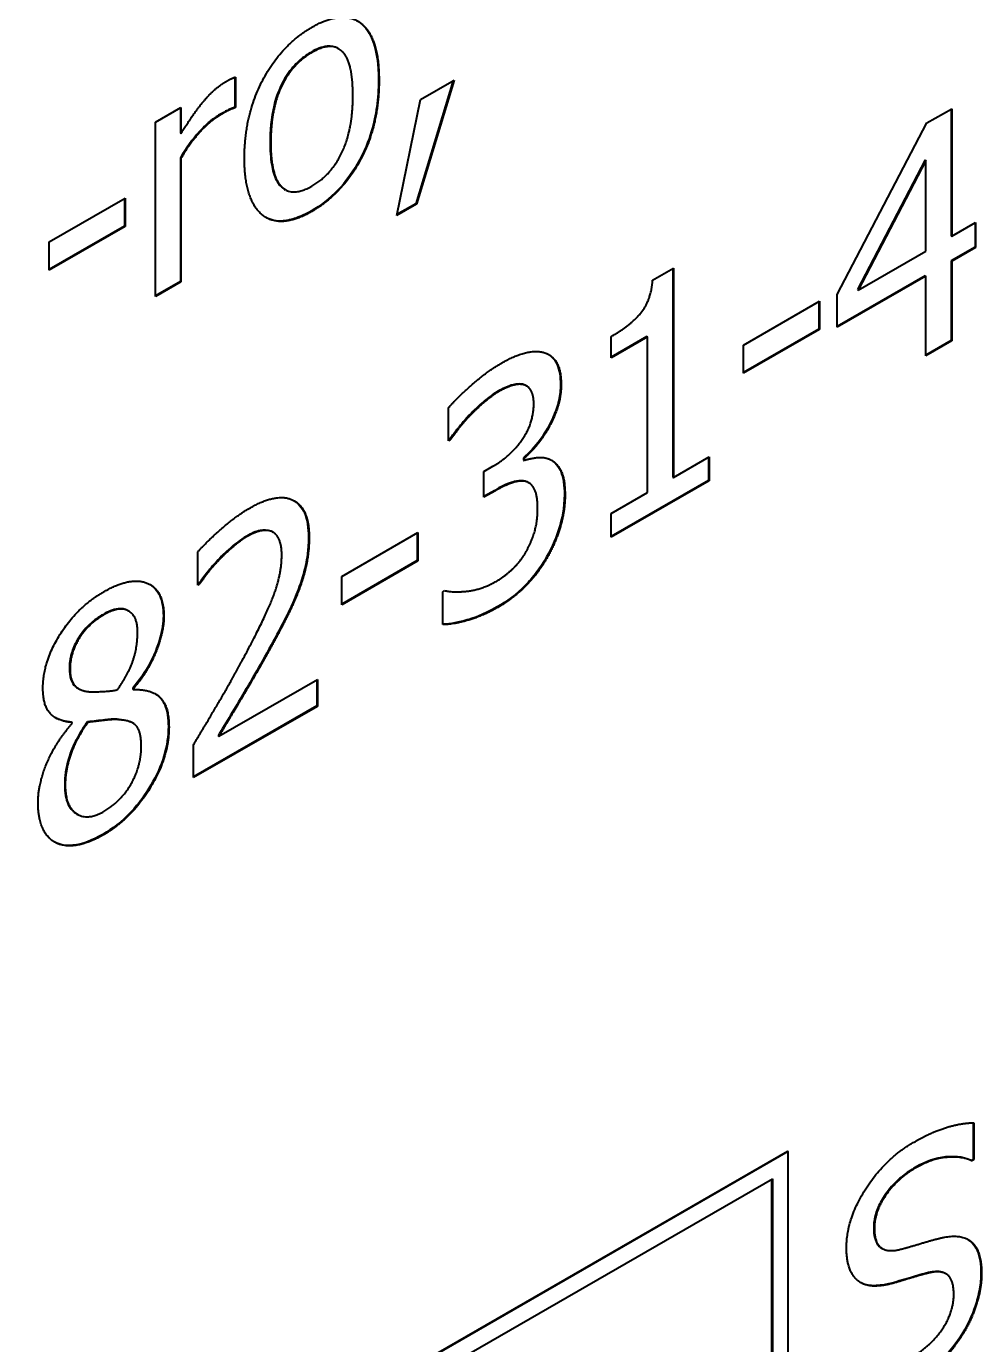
# Model space of a CAD drawing. Header units: inches. Extents: x 0 to 4752, y 0 to 3360.
# Drawn here: x 4296.05 to 4304.66, y 2294.5 to 2306.38 of the extents above; entities that cross this region are included whole.
import ezdxf

# ---------------------------------------------------------------- set-up
doc = ezdxf.new("R2010")
doc.units = ezdxf.units.IN
doc.header["$MEASUREMENT"] = 0
doc.layers.add('POWER SUPPLY CASE OUTLINE$0$가시적인 것(ISO)', color=3, linetype='Continuous', lineweight=40)
doc.layers.add('POWER SUPPLY CASE OUTLINE$0$가시적인 좁은 것(ISO)', color=3, linetype='Continuous', lineweight=35)

msp = doc.modelspace()

# ---------------------------------------------------------------- linework, layer by layer
at = {"layer": 'POWER SUPPLY CASE OUTLINE$0$가시적인 것(ISO)'}
for p, q in [((4298.862, 2306.183), (4298.867, 2306.18)), ((4297.932, 2305.923), (4297.932, 2305.654)), ((4297.938, 2305.925), (4297.938, 2305.65)), ((4299.9, 2305.893), (4299.562, 2304.784)), ((4299.908, 2305.898), (4299.567, 2304.781)), ((4299.604, 2305.723), (4299.908, 2305.898)), ((4299.39, 2304.679), (4299.604, 2305.723)), ((4297.217, 2305.519), (4297.446, 2305.651)), ((4297.441, 2305.647), (4297.441, 2305.42)), ((4297.446, 2305.651), (4297.446, 2305.417)), ((4297.932, 2305.654), (4297.92, 2305.647)), ((4297.92, 2305.647), (4297.926, 2305.644)), ((4297.938, 2305.65), (4297.926, 2305.644)), ((4297.932, 2305.654), (4297.938, 2305.65)), ((4304.168, 2305.511), (4304.391, 2305.64)), ((4304.385, 2305.636), (4304.385, 2304.495)), ((4304.391, 2305.64), (4304.391, 2304.491)), ((4297.217, 2303.948), (4297.217, 2305.519)), ((4303.358, 2303.966), (4304.168, 2305.511)), ((4297.441, 2305.42), (4297.446, 2305.417)), ((4297.441, 2305.198), (4297.441, 2304.083)), ((4297.441, 2305.198), (4297.446, 2305.194)), ((4297.446, 2305.194), (4297.446, 2304.08)), ((4304.152, 2305.178), (4303.543, 2304.01)), ((4304.157, 2305.174), (4303.549, 2304.006)), ((4304.152, 2305.178), (4304.157, 2305.174)), ((4304.157, 2304.357), (4304.157, 2305.174)), ((4298.38, 2304.913), (4298.386, 2304.91)), ((4296.258, 2304.439), (4296.943, 2304.833)), ((4296.937, 2304.83), (4296.937, 2304.582)), ((4296.943, 2304.833), (4296.943, 2304.579)), ((4299.567, 2304.781), (4299.39, 2304.679)), ((4299.562, 2304.784), (4299.391, 2304.686)), ((4299.562, 2304.784), (4299.567, 2304.781)), ((4304.391, 2304.491), (4304.606, 2304.615)), ((4304.606, 2304.615), (4304.606, 2304.39)), ((4296.937, 2304.582), (4296.258, 2304.191)), ((4296.943, 2304.579), (4296.258, 2304.184)), ((4296.937, 2304.582), (4296.943, 2304.579)), ((4304.601, 2304.612), (4304.601, 2304.393)), ((4296.258, 2304.184), (4296.258, 2304.439)), ((4304.385, 2304.495), (4304.391, 2304.491)), ((4304.601, 2304.393), (4304.385, 2304.269)), ((4304.606, 2304.39), (4304.391, 2304.266)), ((4304.601, 2304.393), (4304.606, 2304.39)), ((4303.549, 2304.006), (4304.157, 2304.357)), ((4304.385, 2304.269), (4304.385, 2303.55)), ((4304.385, 2304.269), (4304.391, 2304.266)), ((4304.391, 2304.266), (4304.391, 2303.547)), ((4301.696, 2304.094), (4301.884, 2304.203)), ((4301.878, 2304.199), (4301.878, 2302.32)), ((4301.884, 2304.203), (4301.884, 2302.317)), ((4297.441, 2304.083), (4297.217, 2303.955)), ((4297.446, 2304.08), (4297.217, 2303.948)), ((4297.441, 2304.083), (4297.446, 2304.08)), ((4304.152, 2304.135), (4303.358, 2303.678)), ((4304.157, 2304.131), (4303.358, 2303.671)), ((4304.152, 2304.135), (4304.157, 2304.131)), ((4304.157, 2303.412), (4304.157, 2304.131)), ((4302.516, 2303.51), (4303.201, 2303.905)), ((4303.201, 2303.905), (4303.201, 2303.65)), ((4303.358, 2303.671), (4303.358, 2303.966)), ((4303.543, 2304.01), (4303.549, 2304.006)), ((4303.195, 2303.901), (4303.195, 2303.653)), ((4301.645, 2303.588), (4301.322, 2303.402)), ((4301.322, 2303.396), (4301.322, 2303.587)), ((4301.65, 2303.585), (4301.322, 2303.396)), ((4301.645, 2303.588), (4301.65, 2303.585)), ((4301.65, 2302.182), (4301.65, 2303.585)), ((4303.195, 2303.653), (4302.516, 2303.262)), ((4303.201, 2303.65), (4302.516, 2303.256)), ((4303.195, 2303.653), (4303.201, 2303.65)), ((4304.385, 2303.55), (4304.157, 2303.419)), ((4304.391, 2303.547), (4304.157, 2303.412)), ((4304.385, 2303.55), (4304.391, 2303.547)), ((4302.516, 2303.256), (4302.516, 2303.51)), ((4300.553, 2303.145), (4300.559, 2303.142)), ((4299.856, 2302.647), (4299.856, 2302.944)), ((4300.044, 2302.879), (4300.05, 2302.875)), ((4299.865, 2302.658), (4299.856, 2302.653)), ((4299.871, 2302.655), (4299.856, 2302.647)), ((4299.865, 2302.658), (4299.871, 2302.655)), ((4300.531, 2302.494), (4300.537, 2302.491)), ((4300.531, 2302.494), (4300.531, 2302.474)), ((4300.537, 2302.491), (4300.537, 2302.471)), ((4301.884, 2302.317), (4302.205, 2302.502)), ((4302.199, 2302.498), (4302.199, 2302.291)), ((4302.205, 2302.502), (4302.205, 2302.288)), ((4300.176, 2302.371), (4300.257, 2302.418)), ((4300.176, 2302.139), (4300.176, 2302.371)), ((4300.531, 2302.474), (4300.537, 2302.471)), ((4300.574, 2302.273), (4300.58, 2302.269)), ((4302.199, 2302.291), (4301.322, 2301.786)), ((4302.205, 2302.288), (4301.322, 2301.779)), ((4301.878, 2302.32), (4301.884, 2302.317)), ((4302.199, 2302.291), (4302.205, 2302.288)), ((4300.273, 2302.201), (4300.176, 2302.145)), ((4300.279, 2302.198), (4300.176, 2302.139)), ((4301.322, 2301.993), (4301.65, 2302.182)), ((4301.322, 2301.779), (4301.322, 2301.993)), ((4298.271, 2301.826), (4298.277, 2301.823)), ((4298.896, 2301.425), (4299.581, 2301.82)), ((4299.575, 2301.816), (4299.575, 2301.569)), ((4299.581, 2301.82), (4299.581, 2301.565)), ((4297.597, 2301.348), (4297.597, 2301.646)), ((4299.575, 2301.569), (4298.896, 2301.177)), ((4299.581, 2301.565), (4298.896, 2301.171)), ((4299.575, 2301.569), (4299.581, 2301.565)), ((4298.896, 2301.171), (4298.896, 2301.425)), ((4297.605, 2301.358), (4297.597, 2301.354)), ((4297.611, 2301.355), (4297.597, 2301.348)), ((4297.605, 2301.358), (4297.611, 2301.355)), ((4299.807, 2301.288), (4299.824, 2301.298)), ((4299.807, 2300.992), (4299.807, 2301.288)), ((4296.967, 2301.118), (4296.973, 2301.115)), ((4297.787, 2299.986), (4298.676, 2300.498)), ((4298.67, 2300.495), (4298.67, 2300.259)), ((4298.676, 2300.498), (4298.676, 2300.255)), ((4296.519, 2300.418), (4296.524, 2300.414)), ((4297.011, 2300.418), (4297.011, 2300.409)), ((4297.011, 2300.418), (4297.016, 2300.414)), ((4297.011, 2300.409), (4297.016, 2300.406)), ((4297.016, 2300.414), (4297.016, 2300.406)), ((4298.67, 2300.259), (4297.559, 2299.619)), ((4298.676, 2300.255), (4297.559, 2299.613)), ((4298.67, 2300.259), (4298.676, 2300.255)), ((4296.459, 2300.112), (4296.465, 2300.109)), ((4296.465, 2300.1), (4296.465, 2300.109)), ((4296.604, 2300.116), (4296.61, 2300.112)), ((4296.87, 2300.138), (4296.876, 2300.135)), ((4297.008, 2300.106), (4297.013, 2300.103)), ((4297.781, 2299.989), (4297.787, 2299.986)), ((4297.559, 2299.613), (4297.559, 2299.909)), ((4296.507, 2299.285), (4296.513, 2299.282)), ((4304.585, 2296.503), (4304.585, 2296.174)), ((4304.59, 2296.503), (4304.59, 2296.171)), ((4270.951, 2277.841), (4302.912, 2296.247)), ((4302.918, 2296.243), (4270.956, 2277.838)), ((4302.912, 2296.247), (4302.918, 2296.243)), ((4302.918, 2292.777), (4302.918, 2296.243)), ((4304.585, 2296.174), (4304.567, 2296.164)), ((4304.567, 2296.164), (4304.573, 2296.16)), ((4304.59, 2296.171), (4304.573, 2296.16)), ((4304.585, 2296.174), (4304.59, 2296.171)), ((4271.098, 2277.756), (4302.776, 2295.998)), ((4302.77, 2292.862), (4302.77, 2295.995)), ((4302.776, 2295.998), (4302.776, 2292.859)), ((4303.76, 2295.373), (4303.765, 2295.37)), ((4304.334, 2295.146), (4304.339, 2295.142))]:
    msp.add_line(p, q, dxfattribs=at)
for points, degree in [([(4298.626, 2306.374), (4298.901, 2306.533), (4299.231, 2306.289), (4299.231, 2305.893)], 2), ([(4298.018, 2305.195), (4298.018, 2305.588), (4298.353, 2306.217), (4298.626, 2306.374)], 2), ([(4298.995, 2305.757), (4298.995, 2306.063), (4298.803, 2306.249), (4298.626, 2306.147)], 2), ([(4298.626, 2306.147), (4298.448, 2306.044), (4298.255, 2305.636), (4298.255, 2305.331)], 2), ([(4297.845, 2305.88), (4297.88, 2305.901), (4297.916, 2305.917), (4297.938, 2305.925)], 2), ([(4297.446, 2305.417), (4297.571, 2305.617), (4297.757, 2305.83), (4297.845, 2305.88)], 2), ([(4299.231, 2305.893), (4299.231, 2305.496), (4298.901, 2304.874), (4298.626, 2304.715)], 2), ([(4298.626, 2304.942), (4298.802, 2305.044), (4298.995, 2305.455), (4298.995, 2305.757)], 2), ([(4297.803, 2305.584), (4297.71, 2305.531), (4297.528, 2305.333), (4297.446, 2305.194)], 2), ([(4297.926, 2305.644), (4297.9, 2305.637), (4297.842, 2305.607), (4297.803, 2305.584)], 2), ([(4298.255, 2305.331), (4298.255, 2305.034), (4298.448, 2304.84), (4298.626, 2304.942)], 2), ([(4298.626, 2304.715), (4298.343, 2304.552), (4298.018, 2304.811), (4298.018, 2305.195)], 2), ([(4301.322, 2303.587), (4301.508, 2303.695), (4301.684, 2303.918), (4301.696, 2304.094)], 2), ([(4300.329, 2303.344), (4300.452, 2303.415), (4300.635, 2303.463), (4300.71, 2303.445)], 2), ([(4300.71, 2303.445), (4300.789, 2303.425), (4300.872, 2303.281), (4300.872, 2303.152)], 2), ([(4299.856, 2302.944), (4299.936, 2303.038), (4300.207, 2303.274), (4300.329, 2303.344)], 2), ([(4300.31, 2303.091), (4300.244, 2303.053), (4300.113, 2302.94), (4300.05, 2302.875)], 2), ([(4300.53, 2303.153), (4300.484, 2303.163), (4300.373, 2303.127), (4300.31, 2303.091)], 2), ([(4300.553, 2303.145), (4300.544, 2303.15), (4300.534, 2303.154), (4300.524, 2303.157)], 3), ([(4300.625, 2302.981), (4300.625, 2303.061), (4300.572, 2303.144), (4300.53, 2303.153)], 2), ([(4300.872, 2303.152), (4300.872, 2302.979), (4300.675, 2302.604), (4300.537, 2302.491)], 2), ([(4300.257, 2302.418), (4300.42, 2302.512), (4300.625, 2302.81), (4300.625, 2302.981)], 2), ([(4300.05, 2302.875), (4299.991, 2302.813), (4299.905, 2302.702), (4299.871, 2302.655)], 2), ([(4300.537, 2302.471), (4300.594, 2302.49), (4300.725, 2302.504), (4300.781, 2302.475)], 2), ([(4300.781, 2302.475), (4300.836, 2302.448), (4300.907, 2302.298), (4300.907, 2302.161)], 2), ([(4300.552, 2302.281), (4300.5, 2302.293), (4300.361, 2302.245), (4300.279, 2302.198)], 2), ([(4300.574, 2302.273), (4300.565, 2302.278), (4300.556, 2302.281), (4300.546, 2302.284)], 3), ([(4300.66, 2302.039), (4300.66, 2302.153), (4300.603, 2302.268), (4300.552, 2302.281)], 2), ([(4298.061, 2302.039), (4298.315, 2302.185), (4298.601, 2302.039), (4298.601, 2301.774)], 2), ([(4300.907, 2302.161), (4300.907, 2302.02), (4300.823, 2301.733), (4300.747, 2301.597)], 2), ([(4297.597, 2301.646), (4297.672, 2301.732), (4297.941, 2301.969), (4298.061, 2302.039)], 2), ([(4300.561, 2301.656), (4300.609, 2301.747), (4300.66, 2301.926), (4300.66, 2302.039)], 2), ([(4298.043, 2301.786), (4297.979, 2301.749), (4297.847, 2301.635), (4297.787, 2301.572)], 2), ([(4298.265, 2301.829), (4298.222, 2301.847), (4298.111, 2301.825), (4298.043, 2301.786)], 2), ([(4298.271, 2301.826), (4298.267, 2301.828), (4298.263, 2301.83), (4298.259, 2301.832)], 3), ([(4298.354, 2301.617), (4298.354, 2301.705), (4298.307, 2301.811), (4298.265, 2301.829)], 2), ([(4298.601, 2301.774), (4298.601, 2301.651), (4298.551, 2301.415), (4298.507, 2301.301)], 2), ([(4300.286, 2301.381), (4300.361, 2301.425), (4300.511, 2301.565), (4300.561, 2301.656)], 2), ([(4297.787, 2301.572), (4297.735, 2301.519), (4297.64, 2301.396), (4297.611, 2301.355)], 2), ([(4297.996, 2300.665), (4298.203, 2301.047), (4298.354, 2301.449), (4298.354, 2301.617)], 2), ([(4300.747, 2301.597), (4300.668, 2301.457), (4300.443, 2301.229), (4300.301, 2301.147)], 2), ([(4296.748, 2301.286), (4296.994, 2301.428), (4297.292, 2301.301), (4297.292, 2301.067)], 2), ([(4298.507, 2301.301), (4298.463, 2301.185), (4298.335, 2300.931), (4298.265, 2300.804)], 2), ([(4299.824, 2301.298), (4299.9, 2301.278), (4300.159, 2301.308), (4300.286, 2301.381)], 2), ([(4296.202, 2300.42), (4296.202, 2300.656), (4296.51, 2301.149), (4296.748, 2301.286)], 2), ([(4296.747, 2301.078), (4296.614, 2301.002), (4296.446, 2300.737), (4296.446, 2300.593)], 2), ([(4297.055, 2300.926), (4297.055, 2301.067), (4296.892, 2301.162), (4296.747, 2301.078)], 2), ([(4297.292, 2301.067), (4297.292, 2300.926), (4297.15, 2300.569), (4297.016, 2300.414)], 2), ([(4300.301, 2301.147), (4300.164, 2301.069), (4299.897, 2300.991), (4299.807, 2300.992)], 2), ([(4296.874, 2300.404), (4296.98, 2300.558), (4297.055, 2300.799), (4297.055, 2300.926)], 2), ([(4298.265, 2300.804), (4298.15, 2300.594), (4297.87, 2300.124), (4297.787, 2299.986)], 2), ([(4296.446, 2300.593), (4296.446, 2300.489), (4296.532, 2300.395), (4296.619, 2300.387)], 2), ([(4297.559, 2299.909), (4297.679, 2300.109), (4297.894, 2300.475), (4297.996, 2300.665)], 2), ([(4296.465, 2300.109), (4296.331, 2300.122), (4296.202, 2300.261), (4296.202, 2300.42)], 2), ([(4296.619, 2300.387), (4296.656, 2300.385), (4296.811, 2300.391), (4296.874, 2300.404)], 2), ([(4297.016, 2300.406), (4297.175, 2300.412), (4297.338, 2300.262), (4297.338, 2300.068)], 2), ([(4296.459, 2300.112), (4296.408, 2300.117), (4296.358, 2300.129), (4296.315, 2300.152)], 3), ([(4296.61, 2300.112), (4296.51, 2299.979), (4296.403, 2299.69), (4296.403, 2299.546)], 2), ([(4296.876, 2300.135), (4296.835, 2300.138), (4296.697, 2300.122), (4296.61, 2300.112)], 2), ([(4297.008, 2300.106), (4296.973, 2300.126), (4296.924, 2300.135), (4296.87, 2300.138)], 3), ([(4297.088, 2299.898), (4297.088, 2300.027), (4297, 2300.129), (4296.876, 2300.135)], 2), ([(4296.158, 2299.384), (4296.158, 2299.554), (4296.315, 2299.929), (4296.465, 2300.1)], 2), ([(4297.338, 2300.068), (4297.338, 2299.8), (4297, 2299.243), (4296.748, 2299.098)], 2), ([(4296.751, 2299.308), (4296.903, 2299.396), (4297.088, 2299.715), (4297.088, 2299.898)], 2), ([(4296.403, 2299.546), (4296.403, 2299.356), (4296.601, 2299.222), (4296.751, 2299.308)], 2), ([(4296.314, 2299.028), (4296.237, 2299.069), (4296.158, 2299.254), (4296.158, 2299.384)], 2), ([(4296.308, 2299.031), (4296.307, 2299.032), (4296.306, 2299.032), (4296.305, 2299.033)], 3), ([(4296.748, 2299.098), (4296.613, 2299.02), (4296.392, 2298.986), (4296.314, 2299.028)], 2), ([(4304.052, 2296.329), (4304.205, 2296.417), (4304.474, 2296.502), (4304.59, 2296.503)], 2), ([(4303.443, 2295.379), (4303.443, 2295.634), (4303.786, 2296.176), (4304.052, 2296.329)], 2), ([(4304.573, 2296.16), (4304.486, 2296.202), (4304.216, 2296.182), (4304.068, 2296.097)], 2), ([(4304.068, 2296.097), (4303.901, 2296.001), (4303.694, 2295.7), (4303.694, 2295.553)], 2), ([(4303.694, 2295.553), (4303.694, 2295.42), (4303.816, 2295.333), (4303.93, 2295.363)], 2), ([(4304.301, 2295.467), (4304.488, 2295.508), (4304.661, 2295.341), (4304.661, 2295.146)], 2), ([(4303.561, 2295.069), (4303.505, 2295.106), (4303.443, 2295.257), (4303.443, 2295.379)], 2), ([(4303.93, 2295.363), (4304.007, 2295.383), (4304.228, 2295.45), (4304.301, 2295.467)], 2), ([(4304.187, 2295.15), (4304.103, 2295.129), (4303.964, 2295.086), (4303.86, 2295.056)], 2), ([(4304.41, 2294.957), (4304.41, 2295.083), (4304.303, 2295.177), (4304.187, 2295.15)], 2), ([(4304.661, 2295.146), (4304.661, 2295.022), (4304.574, 2294.735), (4304.496, 2294.607)], 2), ([(4303.86, 2295.056), (4303.766, 2295.031), (4303.618, 2295.032), (4303.561, 2295.069)], 2), ([(4304.007, 2294.376), (4304.206, 2294.491), (4304.41, 2294.8), (4304.41, 2294.957)], 2), ([(4304.496, 2294.607), (4304.41, 2294.466), (4304.19, 2294.241), (4304.024, 2294.145)], 2)]:
    msp.add_open_spline(points, degree=degree, dxfattribs=at)
for points, knots in [([(4299.037, 2306.43), (4299.04, 2306.428), (4299.043, 2306.426), (4299.089, 2306.397), (4299.135, 2306.35), (4299.211, 2306.162), (4299.226, 2306.031), (4299.226, 2305.897)], [-0.116905, -0.116905, -0.116905, -0.116905, -0.1136226, -0.1136226, -0.0617594, -0.0617594, 0, 0, 0, 0]), ([(4298.862, 2306.183), (4298.862, 2306.183), (4298.862, 2306.183), (4298.833, 2306.2), (4298.8, 2306.206), (4298.717, 2306.197), (4298.669, 2306.178), (4298.62, 2306.15)], [-0.04733155, -0.04733155, -0.04733155, -0.04733155, -0.04729209, -0.04729209, -0.02585599, -0.02585599, 0, 0, 0, 0]), ([(4298.62, 2306.15), (4298.59, 2306.133), (4298.56, 2306.112), (4298.504, 2306.066), (4298.479, 2306.041), (4298.417, 2305.97), (4298.386, 2305.922), (4298.333, 2305.821), (4298.306, 2305.756), (4298.257, 2305.555), (4298.249, 2305.438), (4298.249, 2305.334)], [-0.1718603, -0.1718603, -0.1718603, -0.1718603, -0.1450483, -0.1450483, -0.1202898, -0.1202898, -0.083085, -0.083085, -0.0475005, -0.0475005, 0, 0, 0, 0]), ([(4299.226, 2305.897), (4299.226, 2305.819), (4299.221, 2305.738), (4299.199, 2305.583), (4299.184, 2305.507), (4299.138, 2305.355), (4299.099, 2305.253), (4298.984, 2305.054), (4298.927, 2304.976), (4298.785, 2304.828), (4298.703, 2304.766), (4298.62, 2304.718)], [-0.2344064, -0.2344064, -0.2344064, -0.2344064, -0.1790611, -0.1790611, -0.1302839, -0.1302839, -0.0811533, -0.0811533, -0.0439624, -0.0439624, 0, 0, 0, 0]), ([(4297.797, 2305.588), (4297.766, 2305.57), (4297.735, 2305.548), (4297.67, 2305.494), (4297.639, 2305.463), (4297.549, 2305.365), (4297.492, 2305.284), (4297.441, 2305.198)], [-0.06491585, -0.06491585, -0.06491585, -0.06491585, -0.05221913, -0.05221913, -0.03753475, -0.03753475, 0, 0, 0, 0]), ([(4297.92, 2305.647), (4297.894, 2305.64), (4297.873, 2305.629), (4297.843, 2305.614), (4297.819, 2305.6), (4297.797, 2305.588)], [-0.01587489, -0.01587489, -0.01587489, -0.01587489, -0.01165002, -0.01165002, 0, 0, 0, 0]), ([(4298.249, 2305.334), (4298.249, 2305.265), (4298.253, 2305.197), (4298.272, 2305.085), (4298.285, 2305.036), (4298.331, 2304.948), (4298.359, 2304.926), (4298.38, 2304.913)], [-0.09215979, -0.09215979, -0.09215979, -0.09215979, -0.07620997, -0.07620997, -0.06294949, -0.06294949, -0.04700202, -0.04700202, -0.04700202, -0.04700202]), ([(4298.62, 2304.718), (4298.575, 2304.692), (4298.53, 2304.671), (4298.444, 2304.64), (4298.405, 2304.631), (4298.308, 2304.624), (4298.256, 2304.635), (4298.211, 2304.66)], [-0.2485918, -0.2485918, -0.2485918, -0.2485918, -0.2102442, -0.2102442, -0.174715, -0.174715, -0.1206371, -0.1206371, -0.1206371, -0.1206371]), ([(4300.757, 2303.427), (4300.766, 2303.422), (4300.774, 2303.415), (4300.804, 2303.39), (4300.822, 2303.365), (4300.857, 2303.285), (4300.866, 2303.222), (4300.866, 2303.155)], [-0.05646243, -0.05646243, -0.05646243, -0.05646243, -0.04958587, -0.04958587, -0.03093139, -0.03093139, 0, 0, 0, 0]), ([(4300.304, 2303.094), (4300.241, 2303.058), (4300.193, 2303.017), (4300.129, 2302.962), (4300.086, 2302.922), (4300.044, 2302.879)], [-0.03494852, -0.03494852, -0.03494852, -0.03494852, -0.02387701, -0.02387701, 0, 0, 0, 0]), ([(4300.524, 2303.157), (4300.481, 2303.165), (4300.441, 2303.154), (4300.384, 2303.136), (4300.344, 2303.117), (4300.304, 2303.094)], [-0.03116076, -0.03116076, -0.03116076, -0.03116076, -0.02118185, -0.02118185, 0, 0, 0, 0]), ([(4300.866, 2303.155), (4300.866, 2303.11), (4300.861, 2303.062), (4300.839, 2302.963), (4300.822, 2302.914), (4300.772, 2302.797), (4300.73, 2302.722), (4300.636, 2302.593), (4300.586, 2302.539), (4300.531, 2302.494)], [-0.1064147, -0.1064147, -0.1064147, -0.1064147, -0.0833746, -0.0833746, -0.0607604, -0.0607604, -0.0294927, -0.0294927, 0, 0, 0, 0]), ([(4300.044, 2302.879), (4299.986, 2302.817), (4299.954, 2302.775), (4299.917, 2302.728), (4299.89, 2302.693), (4299.865, 2302.658)], [-0.02322228, -0.02322228, -0.02322228, -0.02322228, -0.01600932, -0.01600932, 0, 0, 0, 0]), ([(4300.787, 2302.472), (4300.801, 2302.463), (4300.815, 2302.452), (4300.849, 2302.413), (4300.862, 2302.386), (4300.893, 2302.317), (4300.901, 2302.241), (4300.901, 2302.164)], [-0.04712532, -0.04712532, -0.04712532, -0.04712532, -0.04294309, -0.04294309, -0.03515163, -0.03515163, 0, 0, 0, 0]), ([(4300.546, 2302.284), (4300.529, 2302.288), (4300.51, 2302.289), (4300.461, 2302.285), (4300.436, 2302.276), (4300.375, 2302.256), (4300.324, 2302.231), (4300.273, 2302.201)], [-0.0368409, -0.0368409, -0.0368409, -0.0368409, -0.03280648, -0.03280648, -0.02690103, -0.02690103, 0, 0, 0, 0]), ([(4300.901, 2302.164), (4300.901, 2302.039), (4300.876, 2301.939), (4300.832, 2301.785), (4300.792, 2301.692), (4300.741, 2301.601)], [-0.06339415, -0.06339415, -0.06339415, -0.06339415, -0.03915717, -0.03915717, 0, 0, 0, 0]), ([(4298.465, 2302.108), (4298.505, 2302.084), (4298.536, 2302.047), (4298.585, 2301.937), (4298.595, 2301.86), (4298.595, 2301.778)], [-0.06849731, -0.06849731, -0.06849731, -0.06849731, -0.03792369, -0.03792369, 0, 0, 0, 0]), ([(4298.038, 2301.789), (4297.976, 2301.754), (4297.928, 2301.713), (4297.864, 2301.658), (4297.822, 2301.618), (4297.781, 2301.575)], [-0.0350196, -0.0350196, -0.0350196, -0.0350196, -0.02350936, -0.02350936, 0, 0, 0, 0]), ([(4298.259, 2301.832), (4298.224, 2301.846), (4298.189, 2301.844), (4298.121, 2301.831), (4298.079, 2301.813), (4298.038, 2301.789)], [-0.03768888, -0.03768888, -0.03768888, -0.03768888, -0.02216297, -0.02216297, 0, 0, 0, 0]), ([(4298.595, 2301.778), (4298.595, 2301.662), (4298.579, 2301.577), (4298.554, 2301.46), (4298.531, 2301.382), (4298.501, 2301.305)], [-0.0491395, -0.0491395, -0.0491395, -0.0491395, -0.03196076, -0.03196076, 0, 0, 0, 0]), ([(4297.781, 2301.575), (4297.73, 2301.522), (4297.695, 2301.477), (4297.658, 2301.429), (4297.628, 2301.391), (4297.605, 2301.358)], [-0.0232837, -0.0232837, -0.0232837, -0.0232837, -0.01528095, -0.01528095, 0, 0, 0, 0]), ([(4300.741, 2301.601), (4300.715, 2301.554), (4300.686, 2301.509), (4300.616, 2301.417), (4300.58, 2301.377), (4300.469, 2301.264), (4300.382, 2301.2), (4300.295, 2301.151)], [-0.07795615, -0.07795615, -0.07795615, -0.07795615, -0.06318993, -0.06318993, -0.04593718, -0.04593718, 0, 0, 0, 0]), ([(4297.165, 2301.354), (4297.166, 2301.353), (4297.167, 2301.353), (4297.204, 2301.33), (4297.234, 2301.296), (4297.277, 2301.201), (4297.287, 2301.139), (4297.287, 2301.07)], [-0.06034394, -0.06034394, -0.06034394, -0.06034394, -0.0598059, -0.0598059, -0.0316172, -0.0316172, 0, 0, 0, 0]), ([(4298.501, 2301.305), (4298.458, 2301.191), (4298.412, 2301.098), (4298.35, 2300.976), (4298.306, 2300.891), (4298.259, 2300.807)], [-0.05140977, -0.05140977, -0.05140977, -0.05140977, -0.03593693, -0.03593693, 0, 0, 0, 0]), ([(4296.741, 2301.081), (4296.714, 2301.066), (4296.687, 2301.047), (4296.635, 2301.006), (4296.612, 2300.984), (4296.548, 2300.913), (4296.522, 2300.87), (4296.488, 2300.811), (4296.471, 2300.772), (4296.446, 2300.684), (4296.44, 2300.639), (4296.44, 2300.596)], [-0.05615887, -0.05615887, -0.05615887, -0.05615887, -0.05054734, -0.05054734, -0.04538388, -0.04538388, -0.03601597, -0.03601597, -0.01962002, -0.01962002, 0, 0, 0, 0]), ([(4296.967, 2301.118), (4296.967, 2301.118), (4296.966, 2301.119), (4296.94, 2301.133), (4296.911, 2301.137), (4296.835, 2301.128), (4296.788, 2301.108), (4296.741, 2301.081)], [-0.04383365, -0.04383365, -0.04383365, -0.04383365, -0.0433829, -0.0433829, -0.02485532, -0.02485532, 0, 0, 0, 0]), ([(4297.287, 2301.07), (4297.287, 2301.009), (4297.277, 2300.945), (4297.244, 2300.827), (4297.218, 2300.743), (4297.125, 2300.565), (4297.071, 2300.488), (4297.011, 2300.418)], [-0.12763, -0.12763, -0.12763, -0.12763, -0.0755055, -0.0755055, -0.0358914, -0.0358914, 0, 0, 0, 0]), ([(4300.295, 2301.151), (4300.166, 2301.076), (4300.069, 2301.046), (4299.952, 2301.012), (4299.875, 2300.996), (4299.807, 2300.995)], [-0.06499729, -0.06499729, -0.06499729, -0.06499729, -0.04112639, -0.04112639, -0.00111349, -0.00111349, -0.00111349, -0.00111349]), ([(4298.259, 2300.807), (4298.146, 2300.6), (4298.067, 2300.467), (4297.937, 2300.249), (4297.85, 2300.103), (4297.781, 2299.989)], [-0.09639597, -0.09639597, -0.09639597, -0.09639597, -0.05005426, -0.05005426, 0, 0, 0, 0]), ([(4296.44, 2300.596), (4296.44, 2300.561), (4296.444, 2300.528), (4296.464, 2300.468), (4296.478, 2300.449), (4296.501, 2300.429), (4296.509, 2300.423), (4296.519, 2300.418)], [-0.05119082, -0.05119082, -0.05119082, -0.05119082, -0.03994161, -0.03994161, -0.02755332, -0.02755332, -0.02071346, -0.02071346, -0.02071346, -0.02071346]), ([(4297.213, 2300.368), (4297.215, 2300.367), (4297.217, 2300.366), (4297.261, 2300.338), (4297.284, 2300.304), (4297.323, 2300.213), (4297.332, 2300.145), (4297.332, 2300.072)], [-0.0568812, -0.0568812, -0.0568812, -0.0568812, -0.05567703, -0.05567703, -0.03352345, -0.03352345, 0, 0, 0, 0]), ([(4296.604, 2300.116), (4296.566, 2300.064), (4296.531, 2300.009), (4296.48, 2299.909), (4296.453, 2299.85), (4296.408, 2299.699), (4296.398, 2299.622), (4296.398, 2299.549)], [-0.1024099, -0.1024099, -0.1024099, -0.1024099, -0.06237, -0.06237, -0.0333453, -0.0333453, 0, 0, 0, 0]), ([(4296.87, 2300.138), (4296.837, 2300.141), (4296.795, 2300.137), (4296.708, 2300.127), (4296.656, 2300.121), (4296.604, 2300.116)], [-0.04964421, -0.04964421, -0.04964421, -0.04964421, -0.02961495, -0.02961495, 0, 0, 0, 0]), ([(4297.332, 2300.072), (4297.332, 2299.988), (4297.32, 2299.9), (4297.265, 2299.717), (4297.225, 2299.63), (4297.129, 2299.467), (4297.069, 2299.38), (4296.912, 2299.215), (4296.828, 2299.151), (4296.742, 2299.101)], [-0.1886704, -0.1886704, -0.1886704, -0.1886704, -0.1385152, -0.1385152, -0.0900014, -0.0900014, -0.0454715, -0.0454715, 0, 0, 0, 0]), ([(4296.398, 2299.549), (4296.398, 2299.514), (4296.4, 2299.481), (4296.411, 2299.421), (4296.419, 2299.395), (4296.452, 2299.326), (4296.481, 2299.301), (4296.507, 2299.285)], [-0.08712441, -0.08712441, -0.08712441, -0.08712441, -0.07639415, -0.07639415, -0.06636638, -0.06636638, -0.04705919, -0.04705919, -0.04705919, -0.04705919]), ([(4296.742, 2299.101), (4296.649, 2299.047), (4296.557, 2299.011), (4296.41, 2298.997), (4296.355, 2299.006), (4296.308, 2299.031)], [-0.08439858, -0.08439858, -0.08439858, -0.08439858, -0.03474466, -0.03474466, 0, 0, 0, 0]), ([(4304.567, 2296.164), (4304.488, 2296.202), (4304.393, 2296.2), (4304.249, 2296.187), (4304.157, 2296.155), (4304.062, 2296.1)], [-0.08292466, -0.08292466, -0.08292466, -0.08292466, -0.05032472, -0.05032472, 0, 0, 0, 0]), ([(4304.062, 2296.1), (4304.024, 2296.078), (4303.985, 2296.052), (4303.913, 2295.994), (4303.88, 2295.963), (4303.81, 2295.883), (4303.78, 2295.839), (4303.736, 2295.762), (4303.719, 2295.722), (4303.694, 2295.638), (4303.688, 2295.596), (4303.688, 2295.556)], [-0.08010475, -0.08010475, -0.08010475, -0.08010475, -0.06503678, -0.06503678, -0.05156581, -0.05156581, -0.03474529, -0.03474529, -0.01828319, -0.01828319, 0, 0, 0, 0]), ([(4303.688, 2295.556), (4303.688, 2295.524), (4303.691, 2295.493), (4303.704, 2295.442), (4303.713, 2295.42), (4303.731, 2295.396), (4303.742, 2295.384), (4303.76, 2295.373)], [-0.13333527, -0.13333527, -0.13333527, -0.13333527, -0.09002277, -0.09002277, -0.05116542, -0.05116542, -0.03413062, -0.03413062, -0.03413062, -0.03413062]), ([(4304.536, 2295.452), (4304.581, 2295.425), (4304.606, 2295.384), (4304.645, 2295.295), (4304.655, 2295.226), (4304.655, 2295.149)], [-0.05521938, -0.05521938, -0.05521938, -0.05521938, -0.03497338, -0.03497338, 0, 0, 0, 0]), ([(4304.181, 2295.153), (4304.13, 2295.14), (4304.079, 2295.126), (4303.973, 2295.093), (4303.909, 2295.075), (4303.854, 2295.059)], [-0.05772384, -0.05772384, -0.05772384, -0.05772384, -0.02990801, -0.02990801, 0, 0, 0, 0]), ([(4304.334, 2295.146), (4304.325, 2295.15), (4304.316, 2295.154), (4304.269, 2295.167), (4304.225, 2295.163), (4304.181, 2295.153)], [-0.03091257, -0.03091257, -0.03091257, -0.03091257, -0.02424982, -0.02424982, 0, 0, 0, 0]), ([(4304.655, 2295.149), (4304.655, 2295.104), (4304.651, 2295.056), (4304.632, 2294.949), (4304.617, 2294.895), (4304.575, 2294.769), (4304.538, 2294.688), (4304.491, 2294.61)], [-0.06710347, -0.06710347, -0.06710347, -0.06710347, -0.0519047, -0.0519047, -0.03417133, -0.03417133, 0, 0, 0, 0]), ([(4303.854, 2295.059), (4303.765, 2295.036), (4303.711, 2295.035), (4303.642, 2295.035), (4303.602, 2295.045), (4303.567, 2295.065)], [-0.0441623, -0.0441623, -0.0441623, -0.0441623, -0.02934436, -0.02934436, -0.00305014, -0.00305014, -0.00305014, -0.00305014]), ([(4304.491, 2294.61), (4304.409, 2294.476), (4304.331, 2294.394), (4304.213, 2294.273), (4304.116, 2294.205), (4304.018, 2294.148)], [-0.0751091, -0.0751091, -0.0751091, -0.0751091, -0.05175688, -0.05175688, 0, 0, 0, 0])]:
    msp.add_open_spline(points, degree=3, knots=knots, dxfattribs=at)
at = {"layer": 'POWER SUPPLY CASE OUTLINE$0$가시적인 좁은 것(ISO)'}
for p, q in [((4298.62, 2306.15), (4298.626, 2306.147)), ((4299.226, 2305.897), (4299.231, 2305.893)), ((4297.797, 2305.588), (4297.803, 2305.584)), ((4298.249, 2305.334), (4298.255, 2305.331)), ((4298.62, 2304.718), (4298.626, 2304.715)), ((4300.304, 2303.094), (4300.31, 2303.091)), ((4300.524, 2303.157), (4300.53, 2303.153)), ((4300.866, 2303.155), (4300.872, 2303.152)), ((4300.546, 2302.284), (4300.552, 2302.281)), ((4300.273, 2302.201), (4300.279, 2302.198)), ((4300.901, 2302.164), (4300.907, 2302.161)), ((4298.038, 2301.789), (4298.043, 2301.786)), ((4298.259, 2301.832), (4298.265, 2301.829)), ((4298.595, 2301.778), (4298.601, 2301.774)), ((4297.781, 2301.575), (4297.787, 2301.572)), ((4300.741, 2301.601), (4300.747, 2301.597)), ((4298.501, 2301.305), (4298.507, 2301.301)), ((4296.741, 2301.081), (4296.747, 2301.078)), ((4297.287, 2301.07), (4297.292, 2301.067)), ((4300.295, 2301.151), (4300.301, 2301.147)), ((4298.259, 2300.807), (4298.265, 2300.804)), ((4296.44, 2300.596), (4296.446, 2300.593)), ((4297.332, 2300.072), (4297.338, 2300.068)), ((4296.398, 2299.549), (4296.403, 2299.546)), ((4296.742, 2299.101), (4296.748, 2299.098)), ((4296.308, 2299.031), (4296.314, 2299.028)), ((4304.062, 2296.1), (4304.068, 2296.097)), ((4303.688, 2295.556), (4303.694, 2295.553)), ((4304.181, 2295.153), (4304.187, 2295.15)), ((4304.655, 2295.149), (4304.661, 2295.146)), ((4303.854, 2295.059), (4303.86, 2295.056)), ((4304.491, 2294.61), (4304.496, 2294.607))]:
    msp.add_line(p, q, dxfattribs=at)

doc.saveas('drawing.dxf')
